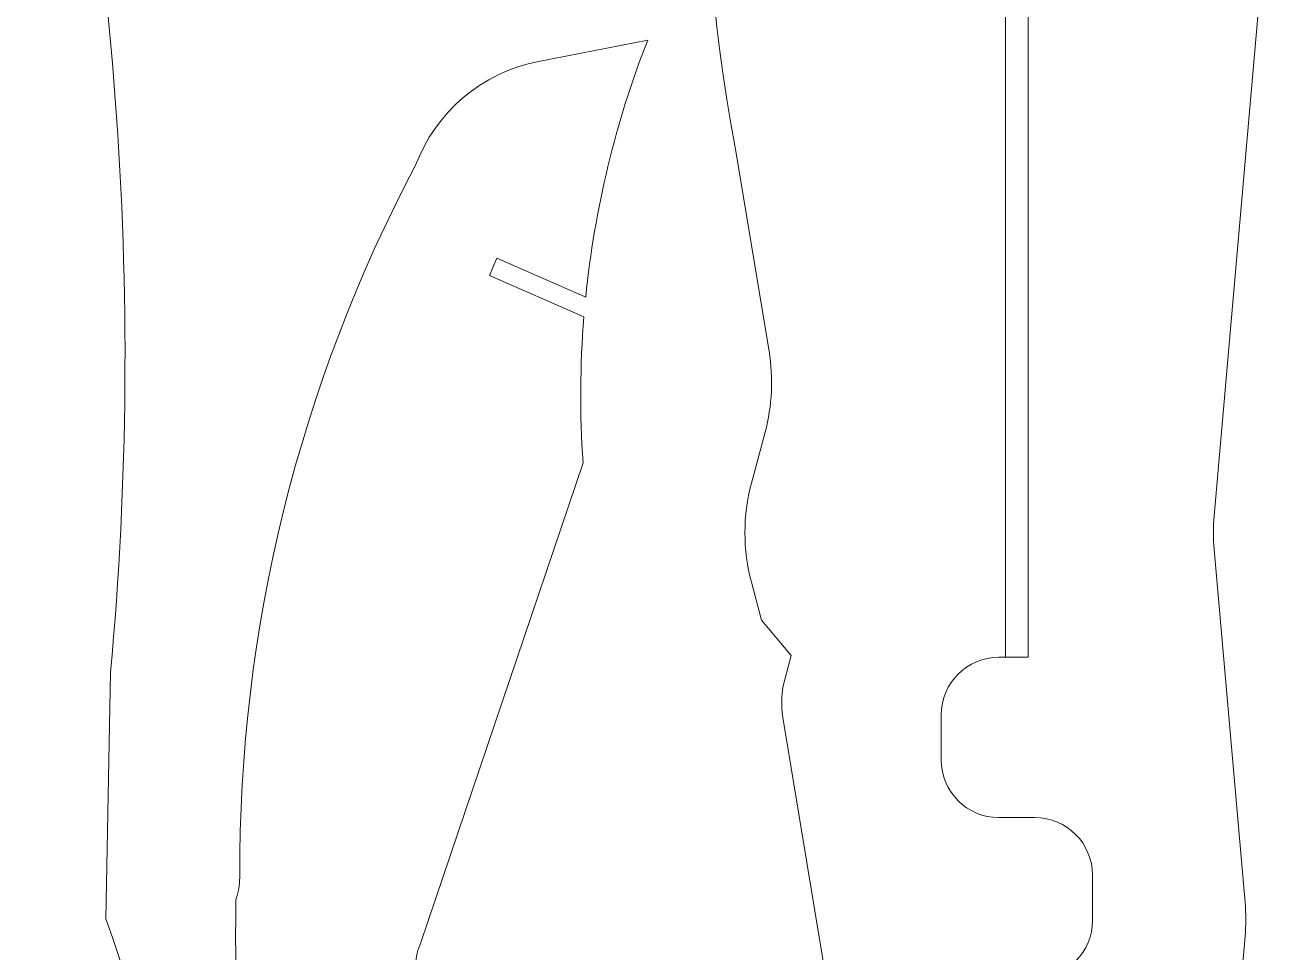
# Model space of a CAD drawing. Header units: millimetres. Extents: x 570 to 650.8, y -8.3 to 42.9.
# Drawn here: x 599.2 to 611.67, y 4.94 to 14.27 of the extents above; entities that cross this region are included whole.
import ezdxf

# ---------------------------------------------------------------- set-up
doc = ezdxf.new("R2010")
doc.units = ezdxf.units.MM
doc.header["$MEASUREMENT"] = 0
doc.layers.add('Layer 1', color=7, linetype='Continuous')

msp = doc.modelspace()

# ---------------------------------------------------------------- linework, layer by layer
at = {"layer": 'Layer 1', "color": 4, "lineweight": 9}
for points in [[(606.64974, 20.78334), (605.96407, 18.25746), (605.85739, 15.60939), (606.33771, 13.03659)], [(600.05884, 7.75259), (600.41179, 11.59692), (600.12039, 15.47323), (599.19673, 19.22163)], [(609.05644, 17.21552), (609.05644, 17.21552), (609.05644, 7.90774), (609.05644, 7.90774)], [(609.05644, 17.21552), (609.05644, 17.21552), (609.05644, 7.90774), (609.05644, 7.90774)], [(609.05644, 17.21552), (609.05644, 17.21552), (609.05644, 7.90774), (609.05644, 7.90774)], [(609.05644, 17.21552), (609.05644, 17.21552), (609.05644, 7.90774), (609.05644, 7.90774)], [(609.05644, 17.21552), (609.05644, 17.21552), (609.05644, 7.90774), (609.05644, 7.90774)], [(609.05644, 17.21552), (609.05644, 17.21552), (609.05644, 7.90774), (609.05644, 7.90774)], [(609.05644, 17.21552), (609.05644, 17.21552), (609.05644, 7.90774), (609.05644, 7.90774)], [(609.05644, 17.21552), (609.05644, 17.21552), (609.05644, 7.90774), (609.05644, 7.90774)], [(609.05644, 17.21552), (609.05644, 17.21552), (609.05644, 7.90774), (609.05644, 7.90774)], [(609.05644, 17.21552), (609.05644, 17.21552), (609.05644, 7.90774), (609.05644, 7.90774)], [(609.05644, 17.21552), (609.05644, 17.21552), (609.05644, 7.90774), (609.05644, 7.90774)], [(609.05644, 17.21552), (609.05644, 17.21552), (609.05644, 7.90774), (609.05644, 7.90774)], [(609.05644, 17.21552), (609.05644, 17.21552), (609.05644, 7.90774), (609.05644, 7.90774)], [(609.05644, 17.21552), (609.05644, 17.21552), (609.05644, 7.90774), (609.05644, 7.90774)], [(609.05644, 17.21552), (609.05644, 17.21552), (609.05644, 7.90774), (609.05644, 7.90774)], [(609.05644, 17.21552), (609.05644, 17.21552), (609.05644, 7.90774), (609.05644, 7.90774)], [(609.05644, 17.21552), (609.05644, 17.21552), (609.05644, 7.90774), (609.05644, 7.90774)], [(609.05644, 17.21552), (609.05644, 17.21552), (609.05644, 7.90774), (609.05644, 7.90774)], [(609.05644, 17.21552), (609.05644, 17.21552), (609.05644, 7.90774), (609.05644, 7.90774)], [(609.05644, 17.21552), (609.05644, 17.21552), (609.05644, 7.90774), (609.05644, 7.90774)], [(609.05644, 17.21552), (609.05644, 17.21552), (609.05644, 7.90774), (609.05644, 7.90774)], [(609.28426, 17.21552), (609.28426, 17.21552), (609.28426, 7.90774), (609.28426, 7.90774)], [(609.28426, 17.21552), (609.28426, 17.21552), (609.28426, 7.90774), (609.28426, 7.90774)], [(609.28426, 17.21552), (609.28426, 17.21552), (609.28426, 7.90774), (609.28426, 7.90774)], [(609.28426, 17.21552), (609.28426, 17.21552), (609.28426, 7.90774), (609.28426, 7.90774)], [(609.28426, 17.21552), (609.28426, 17.21552), (609.28426, 7.90774), (609.28426, 7.90774)], [(609.28426, 17.21552), (609.28426, 17.21552), (609.28426, 7.90774), (609.28426, 7.90774)], [(609.28426, 17.21552), (609.28426, 17.21552), (609.28426, 7.90774), (609.28426, 7.90774)], [(609.28426, 17.21552), (609.28426, 17.21552), (609.28426, 7.90774), (609.28426, 7.90774)], [(609.28426, 17.21552), (609.28426, 17.21552), (609.28426, 7.90774), (609.28426, 7.90774)], [(609.28426, 17.21552), (609.28426, 17.21552), (609.28426, 7.90774), (609.28426, 7.90774)], [(609.28426, 17.21552), (609.28426, 17.21552), (609.28426, 7.90774), (609.28426, 7.90774)], [(609.28426, 17.21552), (609.28426, 17.21552), (609.28426, 7.90774), (609.28426, 7.90774)], [(609.28426, 17.21552), (609.28426, 17.21552), (609.28426, 7.90774), (609.28426, 7.90774)], [(609.28426, 17.21552), (609.28426, 17.21552), (609.28426, 7.90774), (609.28426, 7.90774)], [(609.28426, 17.21552), (609.28426, 17.21552), (609.28426, 7.90774), (609.28426, 7.90774)], [(609.28426, 17.21552), (609.28426, 17.21552), (609.28426, 7.90774), (609.28426, 7.90774)], [(609.28426, 17.21552), (609.28426, 17.21552), (609.28426, 7.90774), (609.28426, 7.90774)], [(609.28426, 17.21552), (609.28426, 17.21552), (609.28426, 7.90774), (609.28426, 7.90774)], [(609.28426, 17.21552), (609.28426, 17.21552), (609.28426, 7.90774), (609.28426, 7.90774)], [(609.28426, 17.21552), (609.28426, 17.21552), (609.28426, 7.90774), (609.28426, 7.90774)], [(609.28426, 17.21552), (609.28426, 17.21552), (609.28426, 7.90774), (609.28426, 7.90774)], [(611.66669, 15.20081), (611.66669, 15.20081), (611.15303, 9.32847), (611.15303, 9.32847)], [(611.66669, 15.20081), (611.66669, 15.20081), (611.15303, 9.32847), (611.15303, 9.32847)], [(611.66669, 15.20081), (611.66669, 15.20081), (611.15303, 9.32847), (611.15303, 9.32847)], [(611.66669, 15.20081), (611.66669, 15.20081), (611.15303, 9.32847), (611.15303, 9.32847)], [(611.66669, 15.20081), (611.66669, 15.20081), (611.15303, 9.32847), (611.15303, 9.32847)], [(611.66669, 15.20081), (611.66669, 15.20081), (611.15303, 9.32847), (611.15303, 9.32847)], [(611.66669, 15.20081), (611.66669, 15.20081), (611.15303, 9.32847), (611.15303, 9.32847)], [(611.66669, 15.20081), (611.66669, 15.20081), (611.15303, 9.32847), (611.15303, 9.32847)], [(611.66669, 15.20081), (611.66669, 15.20081), (611.15303, 9.32847), (611.15303, 9.32847)], [(611.66669, 15.20081), (611.66669, 15.20081), (611.15303, 9.32847), (611.15303, 9.32847)], [(611.66669, 15.20081), (611.66669, 15.20081), (611.15303, 9.32847), (611.15303, 9.32847)], [(611.66669, 15.20081), (611.66669, 15.20081), (611.15303, 9.32847), (611.15303, 9.32847)], [(611.66669, 15.20081), (611.66669, 15.20081), (611.15303, 9.32847), (611.15303, 9.32847)], [(611.66669, 15.20081), (611.66669, 15.20081), (611.15303, 9.32847), (611.15303, 9.32847)], [(611.66669, 15.20081), (611.66669, 15.20081), (611.15303, 9.32847), (611.15303, 9.32847)], [(611.66669, 15.20081), (611.66669, 15.20081), (611.15303, 9.32847), (611.15303, 9.32847)], [(611.66669, 15.20081), (611.66669, 15.20081), (611.15303, 9.32847), (611.15303, 9.32847)], [(611.66669, 15.20081), (611.66669, 15.20081), (611.15303, 9.32847), (611.15303, 9.32847)], [(611.66669, 15.20081), (611.66669, 15.20081), (611.15303, 9.32847), (611.15303, 9.32847)], [(611.66669, 15.20081), (611.66669, 15.20081), (611.15303, 9.32847), (611.15303, 9.32847)], [(611.66669, 15.20081), (611.66669, 15.20081), (611.15303, 9.32847), (611.15303, 9.32847)], [(605.45859, 14.11663), (605.45859, 14.11663), (604.36092, 13.90134), (604.36092, 13.90134)], [(605.45859, 14.11663), (605.45859, 14.11663), (604.36092, 13.90134), (604.36092, 13.90134)], [(605.45859, 14.11663), (605.45859, 14.11663), (604.36092, 13.90134), (604.36092, 13.90134)], [(605.45859, 14.11663), (605.45859, 14.11663), (604.36092, 13.90134), (604.36092, 13.90134)], [(605.45859, 14.11663), (605.45859, 14.11663), (604.36092, 13.90134), (604.36092, 13.90134)], [(605.45859, 14.11663), (605.45859, 14.11663), (604.36092, 13.90134), (604.36092, 13.90134)], [(605.45859, 14.11663), (605.45859, 14.11663), (604.36092, 13.90134), (604.36092, 13.90134)], [(605.45859, 14.11663), (605.45859, 14.11663), (604.36092, 13.90134), (604.36092, 13.90134)], [(605.45859, 14.11663), (605.45859, 14.11663), (604.36092, 13.90134), (604.36092, 13.90134)], [(605.45859, 14.11663), (605.45859, 14.11663), (604.36092, 13.90134), (604.36092, 13.90134)], [(605.45859, 14.11663), (605.45859, 14.11663), (604.36092, 13.90134), (604.36092, 13.90134)], [(605.45859, 14.11663), (605.45859, 14.11663), (604.36092, 13.90134), (604.36092, 13.90134)], [(605.45859, 14.11663), (605.45859, 14.11663), (604.36092, 13.90134), (604.36092, 13.90134)], [(605.45859, 14.11663), (605.45859, 14.11663), (604.36092, 13.90134), (604.36092, 13.90134)], [(605.45859, 14.11663), (605.45859, 14.11663), (604.36092, 13.90134), (604.36092, 13.90134)], [(605.45859, 14.11663), (605.45859, 14.11663), (604.36092, 13.90134), (604.36092, 13.90134)], [(605.45859, 14.11663), (605.45859, 14.11663), (604.36092, 13.90134), (604.36092, 13.90134)], [(605.45859, 14.11663), (605.45859, 14.11663), (604.36092, 13.90134), (604.36092, 13.90134)], [(605.45859, 14.11663), (605.45859, 14.11663), (604.36092, 13.90134), (604.36092, 13.90134)], [(605.45859, 14.11663), (605.45859, 14.11663), (604.36092, 13.90134), (604.36092, 13.90134)], [(605.45859, 14.11663), (605.45859, 14.11663), (604.36092, 13.90134), (604.36092, 13.90134)], [(605.45859, 14.11663), (605.13464, 13.28698), (604.92497, 12.41707), (604.83532, 11.53093)], [(604.36092, 13.90134), (603.79318, 13.79004), (603.32402, 13.39171), (603.12213, 12.84953)], [(606.67859, 10.98678), (606.67859, 10.98678), (606.33773, 13.03659), (606.33773, 13.03659)], [(606.67859, 10.98678), (606.67859, 10.98678), (606.33773, 13.03659), (606.33773, 13.03659)], [(606.67859, 10.98678), (606.67859, 10.98678), (606.33773, 13.03659), (606.33773, 13.03659)], [(606.67859, 10.98678), (606.67859, 10.98678), (606.33773, 13.03659), (606.33773, 13.03659)], [(606.67859, 10.98678), (606.67859, 10.98678), (606.33773, 13.03659), (606.33773, 13.03659)], [(606.67859, 10.98678), (606.67859, 10.98678), (606.33773, 13.03659), (606.33773, 13.03659)], [(606.67859, 10.98678), (606.67859, 10.98678), (606.33773, 13.03659), (606.33773, 13.03659)], [(606.67859, 10.98678), (606.67859, 10.98678), (606.33773, 13.03659), (606.33773, 13.03659)], [(606.67859, 10.98678), (606.67859, 10.98678), (606.33773, 13.03659), (606.33773, 13.03659)], [(606.67859, 10.98678), (606.67859, 10.98678), (606.33773, 13.03659), (606.33773, 13.03659)], [(606.67859, 10.98678), (606.67859, 10.98678), (606.33773, 13.03659), (606.33773, 13.03659)], [(606.67859, 10.98678), (606.67859, 10.98678), (606.33773, 13.03659), (606.33773, 13.03659)], [(606.67859, 10.98678), (606.67859, 10.98678), (606.33773, 13.03659), (606.33773, 13.03659)], [(606.67859, 10.98678), (606.67859, 10.98678), (606.33773, 13.03659), (606.33773, 13.03659)], [(606.67859, 10.98678), (606.67859, 10.98678), (606.33773, 13.03659), (606.33773, 13.03659)], [(606.67859, 10.98678), (606.67859, 10.98678), (606.33773, 13.03659), (606.33773, 13.03659)], [(606.67859, 10.98678), (606.67859, 10.98678), (606.33773, 13.03659), (606.33773, 13.03659)], [(606.67859, 10.98678), (606.67859, 10.98678), (606.33773, 13.03659), (606.33773, 13.03659)], [(606.67859, 10.98678), (606.67859, 10.98678), (606.33773, 13.03659), (606.33773, 13.03659)], [(606.67859, 10.98678), (606.67859, 10.98678), (606.33773, 13.03659), (606.33773, 13.03659)], [(606.67859, 10.98678), (606.67859, 10.98678), (606.33773, 13.03659), (606.33773, 13.03659)], [(603.12214, 12.84954), (601.95404, 10.64486), (601.34779, 8.18617), (601.35697, 5.69123)], [(603.86753, 11.74847), (603.86753, 11.74847), (603.94368, 11.92213), (603.94368, 11.92213)], [(603.86753, 11.74847), (603.86753, 11.74847), (603.94368, 11.92213), (603.94368, 11.92213)], [(603.86753, 11.74847), (603.86753, 11.74847), (603.94368, 11.92213), (603.94368, 11.92213)], [(603.86753, 11.74847), (603.86753, 11.74847), (603.94368, 11.92213), (603.94368, 11.92213)], [(603.86753, 11.74847), (603.86753, 11.74847), (603.94368, 11.92213), (603.94368, 11.92213)], [(603.86753, 11.74847), (603.86753, 11.74847), (603.94368, 11.92213), (603.94368, 11.92213)], [(603.86753, 11.74847), (603.86753, 11.74847), (603.94368, 11.92213), (603.94368, 11.92213)], [(603.86753, 11.74847), (603.86753, 11.74847), (603.94368, 11.92213), (603.94368, 11.92213)], [(603.86753, 11.74847), (603.86753, 11.74847), (603.94368, 11.92213), (603.94368, 11.92213)], [(603.86753, 11.74847), (603.86753, 11.74847), (603.94368, 11.92213), (603.94368, 11.92213)], [(603.86753, 11.74847), (603.86753, 11.74847), (603.94368, 11.92213), (603.94368, 11.92213)], [(603.86753, 11.74847), (603.86753, 11.74847), (603.94368, 11.92213), (603.94368, 11.92213)], [(603.86753, 11.74847), (603.86753, 11.74847), (603.94368, 11.92213), (603.94368, 11.92213)], [(603.86753, 11.74847), (603.86753, 11.74847), (603.94368, 11.92213), (603.94368, 11.92213)], [(603.86753, 11.74847), (603.86753, 11.74847), (603.94368, 11.92213), (603.94368, 11.92213)], [(603.86753, 11.74847), (603.86753, 11.74847), (603.94368, 11.92213), (603.94368, 11.92213)], [(603.86753, 11.74847), (603.86753, 11.74847), (603.94368, 11.92213), (603.94368, 11.92213)], [(603.86753, 11.74847), (603.86753, 11.74847), (603.94368, 11.92213), (603.94368, 11.92213)], [(603.86753, 11.74847), (603.86753, 11.74847), (603.94368, 11.92213), (603.94368, 11.92213)], [(603.86753, 11.74847), (603.86753, 11.74847), (603.94368, 11.92213), (603.94368, 11.92213)], [(603.86753, 11.74847), (603.86753, 11.74847), (603.94368, 11.92213), (603.94368, 11.92213)], [(603.94368, 11.92213), (603.94368, 11.92213), (604.83533, 11.53094), (604.83533, 11.53094)], [(603.94368, 11.92213), (603.94368, 11.92213), (604.83533, 11.53094), (604.83533, 11.53094)], [(603.94368, 11.92213), (603.94368, 11.92213), (604.83533, 11.53094), (604.83533, 11.53094)], [(603.94368, 11.92213), (603.94368, 11.92213), (604.83533, 11.53094), (604.83533, 11.53094)], [(603.94368, 11.92213), (603.94368, 11.92213), (604.83533, 11.53094), (604.83533, 11.53094)], [(603.94368, 11.92213), (603.94368, 11.92213), (604.83533, 11.53094), (604.83533, 11.53094)], [(603.94368, 11.92213), (603.94368, 11.92213), (604.83533, 11.53094), (604.83533, 11.53094)], [(603.94368, 11.92213), (603.94368, 11.92213), (604.83533, 11.53094), (604.83533, 11.53094)], [(603.94368, 11.92213), (603.94368, 11.92213), (604.83533, 11.53094), (604.83533, 11.53094)], [(603.94368, 11.92213), (603.94368, 11.92213), (604.83533, 11.53094), (604.83533, 11.53094)], [(603.94368, 11.92213), (603.94368, 11.92213), (604.83533, 11.53094), (604.83533, 11.53094)], [(603.94368, 11.92213), (603.94368, 11.92213), (604.83533, 11.53094), (604.83533, 11.53094)], [(603.94368, 11.92213), (603.94368, 11.92213), (604.83533, 11.53094), (604.83533, 11.53094)], [(603.94368, 11.92213), (603.94368, 11.92213), (604.83533, 11.53094), (604.83533, 11.53094)], [(603.94368, 11.92213), (603.94368, 11.92213), (604.83533, 11.53094), (604.83533, 11.53094)], [(603.94368, 11.92213), (603.94368, 11.92213), (604.83533, 11.53094), (604.83533, 11.53094)], [(603.94368, 11.92213), (603.94368, 11.92213), (604.83533, 11.53094), (604.83533, 11.53094)], [(603.94368, 11.92213), (603.94368, 11.92213), (604.83533, 11.53094), (604.83533, 11.53094)], [(603.94368, 11.92213), (603.94368, 11.92213), (604.83533, 11.53094), (604.83533, 11.53094)], [(603.94368, 11.92213), (603.94368, 11.92213), (604.83533, 11.53094), (604.83533, 11.53094)], [(603.94368, 11.92213), (603.94368, 11.92213), (604.83533, 11.53094), (604.83533, 11.53094)], [(603.86753, 11.74847), (603.86753, 11.74847), (604.81719, 11.33181), (604.81719, 11.33181)], [(603.86753, 11.74847), (603.86753, 11.74847), (604.81719, 11.33181), (604.81719, 11.33181)], [(603.86753, 11.74847), (603.86753, 11.74847), (604.81719, 11.33181), (604.81719, 11.33181)], [(603.86753, 11.74847), (603.86753, 11.74847), (604.81719, 11.33181), (604.81719, 11.33181)], [(603.86753, 11.74847), (603.86753, 11.74847), (604.81719, 11.33181), (604.81719, 11.33181)], [(603.86753, 11.74847), (603.86753, 11.74847), (604.81719, 11.33181), (604.81719, 11.33181)], [(603.86753, 11.74847), (603.86753, 11.74847), (604.81719, 11.33181), (604.81719, 11.33181)], [(603.86753, 11.74847), (603.86753, 11.74847), (604.81719, 11.33181), (604.81719, 11.33181)], [(603.86753, 11.74847), (603.86753, 11.74847), (604.81719, 11.33181), (604.81719, 11.33181)], [(603.86753, 11.74847), (603.86753, 11.74847), (604.81719, 11.33181), (604.81719, 11.33181)], [(603.86753, 11.74847), (603.86753, 11.74847), (604.81719, 11.33181), (604.81719, 11.33181)], [(603.86753, 11.74847), (603.86753, 11.74847), (604.81719, 11.33181), (604.81719, 11.33181)], [(603.86753, 11.74847), (603.86753, 11.74847), (604.81719, 11.33181), (604.81719, 11.33181)], [(603.86753, 11.74847), (603.86753, 11.74847), (604.81719, 11.33181), (604.81719, 11.33181)], [(603.86753, 11.74847), (603.86753, 11.74847), (604.81719, 11.33181), (604.81719, 11.33181)], [(603.86753, 11.74847), (603.86753, 11.74847), (604.81719, 11.33181), (604.81719, 11.33181)], [(603.86753, 11.74847), (603.86753, 11.74847), (604.81719, 11.33181), (604.81719, 11.33181)], [(603.86753, 11.74847), (603.86753, 11.74847), (604.81719, 11.33181), (604.81719, 11.33181)], [(603.86753, 11.74847), (603.86753, 11.74847), (604.81719, 11.33181), (604.81719, 11.33181)], [(603.86753, 11.74847), (603.86753, 11.74847), (604.81719, 11.33181), (604.81719, 11.33181)], [(603.86753, 11.74847), (603.86753, 11.74847), (604.81719, 11.33181), (604.81719, 11.33181)], [(604.81719, 11.33181), (604.77781, 10.84337), (604.77499, 10.35271), (604.80877, 9.86384)], [(606.63903, 10.17116), (606.71029, 10.43711), (606.72377, 10.71523), (606.67858, 10.98678)], [(606.50188, 9.65963), (606.50188, 9.65963), (606.63903, 10.17116), (606.63903, 10.17116)], [(606.50188, 9.65963), (606.50188, 9.65963), (606.63903, 10.17116), (606.63903, 10.17116)], [(606.50188, 9.65963), (606.50188, 9.65963), (606.63903, 10.17116), (606.63903, 10.17116)], [(606.50188, 9.65963), (606.50188, 9.65963), (606.63903, 10.17116), (606.63903, 10.17116)], [(606.50188, 9.65963), (606.50188, 9.65963), (606.63903, 10.17116), (606.63903, 10.17116)], [(606.50188, 9.65963), (606.50188, 9.65963), (606.63903, 10.17116), (606.63903, 10.17116)], [(606.50188, 9.65963), (606.50188, 9.65963), (606.63903, 10.17116), (606.63903, 10.17116)], [(606.50188, 9.65963), (606.50188, 9.65963), (606.63903, 10.17116), (606.63903, 10.17116)], [(606.50188, 9.65963), (606.50188, 9.65963), (606.63903, 10.17116), (606.63903, 10.17116)], [(606.50188, 9.65963), (606.50188, 9.65963), (606.63903, 10.17116), (606.63903, 10.17116)], [(606.50188, 9.65963), (606.50188, 9.65963), (606.63903, 10.17116), (606.63903, 10.17116)], [(606.50188, 9.65963), (606.50188, 9.65963), (606.63903, 10.17116), (606.63903, 10.17116)], [(606.50188, 9.65963), (606.50188, 9.65963), (606.63903, 10.17116), (606.63903, 10.17116)], [(606.50188, 9.65963), (606.50188, 9.65963), (606.63903, 10.17116), (606.63903, 10.17116)], [(606.50188, 9.65963), (606.50188, 9.65963), (606.63903, 10.17116), (606.63903, 10.17116)], [(606.50188, 9.65963), (606.50188, 9.65963), (606.63903, 10.17116), (606.63903, 10.17116)], [(606.50188, 9.65963), (606.50188, 9.65963), (606.63903, 10.17116), (606.63903, 10.17116)], [(606.50188, 9.65963), (606.50188, 9.65963), (606.63903, 10.17116), (606.63903, 10.17116)], [(606.50188, 9.65963), (606.50188, 9.65963), (606.63903, 10.17116), (606.63903, 10.17116)], [(606.50188, 9.65963), (606.50188, 9.65963), (606.63903, 10.17116), (606.63903, 10.17116)], [(606.50188, 9.65963), (606.50188, 9.65963), (606.63903, 10.17116), (606.63903, 10.17116)], [(604.80879, 9.86384), (604.80879, 9.86384), (603.17719, 5.03846), (603.17719, 5.03846)], [(604.80879, 9.86384), (604.80879, 9.86384), (603.17719, 5.03846), (603.17719, 5.03846)], [(604.80879, 9.86384), (604.80879, 9.86384), (603.17719, 5.03846), (603.17719, 5.03846)], [(604.80879, 9.86384), (604.80879, 9.86384), (603.17719, 5.03846), (603.17719, 5.03846)], [(604.80879, 9.86384), (604.80879, 9.86384), (603.17719, 5.03846), (603.17719, 5.03846)], [(604.80879, 9.86384), (604.80879, 9.86384), (603.17719, 5.03846), (603.17719, 5.03846)], [(604.80879, 9.86384), (604.80879, 9.86384), (603.17719, 5.03846), (603.17719, 5.03846)], [(604.80879, 9.86384), (604.80879, 9.86384), (603.17719, 5.03846), (603.17719, 5.03846)], [(604.80879, 9.86384), (604.80879, 9.86384), (603.17719, 5.03846), (603.17719, 5.03846)], [(604.80879, 9.86384), (604.80879, 9.86384), (603.17719, 5.03846), (603.17719, 5.03846)], [(604.80879, 9.86384), (604.80879, 9.86384), (603.17719, 5.03846), (603.17719, 5.03846)], [(604.80879, 9.86384), (604.80879, 9.86384), (603.17719, 5.03846), (603.17719, 5.03846)], [(604.80879, 9.86384), (604.80879, 9.86384), (603.17719, 5.03846), (603.17719, 5.03846)], [(604.80879, 9.86384), (604.80879, 9.86384), (603.17719, 5.03846), (603.17719, 5.03846)], [(604.80879, 9.86384), (604.80879, 9.86384), (603.17719, 5.03846), (603.17719, 5.03846)], [(604.80879, 9.86384), (604.80879, 9.86384), (603.17719, 5.03846), (603.17719, 5.03846)], [(604.80879, 9.86384), (604.80879, 9.86384), (603.17719, 5.03846), (603.17719, 5.03846)], [(604.80879, 9.86384), (604.80879, 9.86384), (603.17719, 5.03846), (603.17719, 5.03846)], [(604.80879, 9.86384), (604.80879, 9.86384), (603.17719, 5.03846), (603.17719, 5.03846)], [(604.80879, 9.86384), (604.80879, 9.86384), (603.17719, 5.03846), (603.17719, 5.03846)], [(604.80879, 9.86384), (604.80879, 9.86384), (603.17719, 5.03846), (603.17719, 5.03846)], [(606.50188, 9.65963), (606.41422, 9.33261), (606.41422, 8.98829), (606.50188, 8.66118)], [(611.15303, 9.32847), (611.14331, 9.21658), (611.14329, 9.10418), (611.15303, 8.99231)], [(611.15303, 8.99231), (611.15303, 8.99231), (611.46397, 5.43896), (611.46397, 5.43896)], [(611.15303, 8.99231), (611.15303, 8.99231), (611.46397, 5.43896), (611.46397, 5.43896)], [(611.15303, 8.99231), (611.15303, 8.99231), (611.46397, 5.43896), (611.46397, 5.43896)], [(611.15303, 8.99231), (611.15303, 8.99231), (611.46397, 5.43896), (611.46397, 5.43896)], [(611.15303, 8.99231), (611.15303, 8.99231), (611.46397, 5.43896), (611.46397, 5.43896)], [(611.15303, 8.99231), (611.15303, 8.99231), (611.46397, 5.43896), (611.46397, 5.43896)], [(611.15303, 8.99231), (611.15303, 8.99231), (611.46397, 5.43896), (611.46397, 5.43896)], [(611.15303, 8.99231), (611.15303, 8.99231), (611.46397, 5.43896), (611.46397, 5.43896)], [(611.15303, 8.99231), (611.15303, 8.99231), (611.46397, 5.43896), (611.46397, 5.43896)], [(611.15303, 8.99231), (611.15303, 8.99231), (611.46397, 5.43896), (611.46397, 5.43896)], [(611.15303, 8.99231), (611.15303, 8.99231), (611.46397, 5.43896), (611.46397, 5.43896)], [(611.15303, 8.99231), (611.15303, 8.99231), (611.46397, 5.43896), (611.46397, 5.43896)], [(611.15303, 8.99231), (611.15303, 8.99231), (611.46397, 5.43896), (611.46397, 5.43896)], [(611.15303, 8.99231), (611.15303, 8.99231), (611.46397, 5.43896), (611.46397, 5.43896)], [(611.15303, 8.99231), (611.15303, 8.99231), (611.46397, 5.43896), (611.46397, 5.43896)], [(611.15303, 8.99231), (611.15303, 8.99231), (611.46397, 5.43896), (611.46397, 5.43896)], [(611.15303, 8.99231), (611.15303, 8.99231), (611.46397, 5.43896), (611.46397, 5.43896)], [(611.15303, 8.99231), (611.15303, 8.99231), (611.46397, 5.43896), (611.46397, 5.43896)], [(611.15303, 8.99231), (611.15303, 8.99231), (611.46397, 5.43896), (611.46397, 5.43896)], [(611.15303, 8.99231), (611.15303, 8.99231), (611.46397, 5.43896), (611.46397, 5.43896)], [(611.15303, 8.99231), (611.15303, 8.99231), (611.46397, 5.43896), (611.46397, 5.43896)], [(606.60423, 8.27944), (606.60423, 8.27944), (606.50188, 8.66118), (606.50188, 8.66118)], [(606.60423, 8.27944), (606.60423, 8.27944), (606.50188, 8.66118), (606.50188, 8.66118)], [(606.60423, 8.27944), (606.60423, 8.27944), (606.50188, 8.66118), (606.50188, 8.66118)], [(606.60423, 8.27944), (606.60423, 8.27944), (606.50188, 8.66118), (606.50188, 8.66118)], [(606.60423, 8.27944), (606.60423, 8.27944), (606.50188, 8.66118), (606.50188, 8.66118)], [(606.60423, 8.27944), (606.60423, 8.27944), (606.50188, 8.66118), (606.50188, 8.66118)], [(606.60423, 8.27944), (606.60423, 8.27944), (606.50188, 8.66118), (606.50188, 8.66118)], [(606.60423, 8.27944), (606.60423, 8.27944), (606.50188, 8.66118), (606.50188, 8.66118)], [(606.60423, 8.27944), (606.60423, 8.27944), (606.50188, 8.66118), (606.50188, 8.66118)], [(606.60423, 8.27944), (606.60423, 8.27944), (606.50188, 8.66118), (606.50188, 8.66118)], [(606.60423, 8.27944), (606.60423, 8.27944), (606.50188, 8.66118), (606.50188, 8.66118)], [(606.60423, 8.27944), (606.60423, 8.27944), (606.50188, 8.66118), (606.50188, 8.66118)], [(606.60423, 8.27944), (606.60423, 8.27944), (606.50188, 8.66118), (606.50188, 8.66118)], [(606.60423, 8.27944), (606.60423, 8.27944), (606.50188, 8.66118), (606.50188, 8.66118)], [(606.60423, 8.27944), (606.60423, 8.27944), (606.50188, 8.66118), (606.50188, 8.66118)], [(606.60423, 8.27944), (606.60423, 8.27944), (606.50188, 8.66118), (606.50188, 8.66118)], [(606.60423, 8.27944), (606.60423, 8.27944), (606.50188, 8.66118), (606.50188, 8.66118)], [(606.60423, 8.27944), (606.60423, 8.27944), (606.50188, 8.66118), (606.50188, 8.66118)], [(606.60423, 8.27944), (606.60423, 8.27944), (606.50188, 8.66118), (606.50188, 8.66118)], [(606.60423, 8.27944), (606.60423, 8.27944), (606.50188, 8.66118), (606.50188, 8.66118)], [(606.60423, 8.27944), (606.60423, 8.27944), (606.50188, 8.66118), (606.50188, 8.66118)], [(606.90097, 7.92582), (606.90097, 7.92582), (606.60423, 8.27944), (606.60423, 8.27944)], [(606.90097, 7.92582), (606.90097, 7.92582), (606.60423, 8.27944), (606.60423, 8.27944)], [(606.90097, 7.92582), (606.90097, 7.92582), (606.60423, 8.27944), (606.60423, 8.27944)], [(606.90097, 7.92582), (606.90097, 7.92582), (606.60423, 8.27944), (606.60423, 8.27944)], [(606.90097, 7.92582), (606.90097, 7.92582), (606.60423, 8.27944), (606.60423, 8.27944)], [(606.90097, 7.92582), (606.90097, 7.92582), (606.60423, 8.27944), (606.60423, 8.27944)], [(606.90097, 7.92582), (606.90097, 7.92582), (606.60423, 8.27944), (606.60423, 8.27944)], [(606.90097, 7.92582), (606.90097, 7.92582), (606.60423, 8.27944), (606.60423, 8.27944)], [(606.90097, 7.92582), (606.90097, 7.92582), (606.60423, 8.27944), (606.60423, 8.27944)], [(606.90097, 7.92582), (606.90097, 7.92582), (606.60423, 8.27944), (606.60423, 8.27944)], [(606.90097, 7.92582), (606.90097, 7.92582), (606.60423, 8.27944), (606.60423, 8.27944)], [(606.90097, 7.92582), (606.90097, 7.92582), (606.60423, 8.27944), (606.60423, 8.27944)], [(606.90097, 7.92582), (606.90097, 7.92582), (606.60423, 8.27944), (606.60423, 8.27944)], [(606.90097, 7.92582), (606.90097, 7.92582), (606.60423, 8.27944), (606.60423, 8.27944)], [(606.90097, 7.92582), (606.90097, 7.92582), (606.60423, 8.27944), (606.60423, 8.27944)], [(606.90097, 7.92582), (606.90097, 7.92582), (606.60423, 8.27944), (606.60423, 8.27944)], [(606.90097, 7.92582), (606.90097, 7.92582), (606.60423, 8.27944), (606.60423, 8.27944)], [(606.90097, 7.92582), (606.90097, 7.92582), (606.60423, 8.27944), (606.60423, 8.27944)], [(606.90097, 7.92582), (606.90097, 7.92582), (606.60423, 8.27944), (606.60423, 8.27944)], [(606.90097, 7.92582), (606.90097, 7.92582), (606.60423, 8.27944), (606.60423, 8.27944)], [(606.90097, 7.92582), (606.90097, 7.92582), (606.60423, 8.27944), (606.60423, 8.27944)], [(606.83933, 7.69567), (606.83933, 7.69567), (606.90097, 7.92582), (606.90097, 7.92582)], [(606.83933, 7.69567), (606.83933, 7.69567), (606.90097, 7.92582), (606.90097, 7.92582)], [(606.83933, 7.69567), (606.83933, 7.69567), (606.90097, 7.92582), (606.90097, 7.92582)], [(606.83933, 7.69567), (606.83933, 7.69567), (606.90097, 7.92582), (606.90097, 7.92582)], [(606.83933, 7.69567), (606.83933, 7.69567), (606.90097, 7.92582), (606.90097, 7.92582)], [(606.83933, 7.69567), (606.83933, 7.69567), (606.90097, 7.92582), (606.90097, 7.92582)], [(606.83933, 7.69567), (606.83933, 7.69567), (606.90097, 7.92582), (606.90097, 7.92582)], [(606.83933, 7.69567), (606.83933, 7.69567), (606.90097, 7.92582), (606.90097, 7.92582)], [(606.83933, 7.69567), (606.83933, 7.69567), (606.90097, 7.92582), (606.90097, 7.92582)], [(606.83933, 7.69567), (606.83933, 7.69567), (606.90097, 7.92582), (606.90097, 7.92582)], [(606.83933, 7.69567), (606.83933, 7.69567), (606.90097, 7.92582), (606.90097, 7.92582)], [(606.83933, 7.69567), (606.83933, 7.69567), (606.90097, 7.92582), (606.90097, 7.92582)], [(606.83933, 7.69567), (606.83933, 7.69567), (606.90097, 7.92582), (606.90097, 7.92582)], [(606.83933, 7.69567), (606.83933, 7.69567), (606.90097, 7.92582), (606.90097, 7.92582)], [(606.83933, 7.69567), (606.83933, 7.69567), (606.90097, 7.92582), (606.90097, 7.92582)], [(606.83933, 7.69567), (606.83933, 7.69567), (606.90097, 7.92582), (606.90097, 7.92582)], [(606.83933, 7.69567), (606.83933, 7.69567), (606.90097, 7.92582), (606.90097, 7.92582)], [(606.83933, 7.69567), (606.83933, 7.69567), (606.90097, 7.92582), (606.90097, 7.92582)], [(606.83933, 7.69567), (606.83933, 7.69567), (606.90097, 7.92582), (606.90097, 7.92582)], [(606.83933, 7.69567), (606.83933, 7.69567), (606.90097, 7.92582), (606.90097, 7.92582)], [(606.83933, 7.69567), (606.83933, 7.69567), (606.90097, 7.92582), (606.90097, 7.92582)], [(608.98853, 7.90774), (608.66899, 7.90766), (608.40992, 7.64866), (608.40992, 7.32913)], [(609.28426, 7.90774), (609.28426, 7.90774), (608.98853, 7.90774), (608.98853, 7.90774)], [(609.28426, 7.90774), (609.28426, 7.90774), (608.98853, 7.90774), (608.98853, 7.90774)], [(609.28426, 7.90774), (609.28426, 7.90774), (608.98853, 7.90774), (608.98853, 7.90774)], [(609.28426, 7.90774), (609.28426, 7.90774), (608.98853, 7.90774), (608.98853, 7.90774)], [(609.28426, 7.90774), (609.28426, 7.90774), (608.98853, 7.90774), (608.98853, 7.90774)], [(609.28426, 7.90774), (609.28426, 7.90774), (608.98853, 7.90774), (608.98853, 7.90774)], [(609.28426, 7.90774), (609.28426, 7.90774), (608.98853, 7.90774), (608.98853, 7.90774)], [(609.28426, 7.90774), (609.28426, 7.90774), (608.98853, 7.90774), (608.98853, 7.90774)], [(609.28426, 7.90774), (609.28426, 7.90774), (608.98853, 7.90774), (608.98853, 7.90774)], [(609.28426, 7.90774), (609.28426, 7.90774), (608.98853, 7.90774), (608.98853, 7.90774)], [(609.28426, 7.90774), (609.28426, 7.90774), (608.98853, 7.90774), (608.98853, 7.90774)], [(609.28426, 7.90774), (609.28426, 7.90774), (608.98853, 7.90774), (608.98853, 7.90774)], [(609.28426, 7.90774), (609.28426, 7.90774), (608.98853, 7.90774), (608.98853, 7.90774)], [(609.28426, 7.90774), (609.28426, 7.90774), (608.98853, 7.90774), (608.98853, 7.90774)], [(609.28426, 7.90774), (609.28426, 7.90774), (608.98853, 7.90774), (608.98853, 7.90774)], [(609.28426, 7.90774), (609.28426, 7.90774), (608.98853, 7.90774), (608.98853, 7.90774)], [(609.28426, 7.90774), (609.28426, 7.90774), (608.98853, 7.90774), (608.98853, 7.90774)], [(609.28426, 7.90774), (609.28426, 7.90774), (608.98853, 7.90774), (608.98853, 7.90774)], [(609.28426, 7.90774), (609.28426, 7.90774), (608.98853, 7.90774), (608.98853, 7.90774)], [(609.28426, 7.90774), (609.28426, 7.90774), (608.98853, 7.90774), (608.98853, 7.90774)], [(609.28426, 7.90774), (609.28426, 7.90774), (608.98853, 7.90774), (608.98853, 7.90774)], [(600.01024, 5.27748), (600.01024, 5.27748), (600.05884, 7.75259), (600.05884, 7.75259)], [(600.01024, 5.27748), (600.01024, 5.27748), (600.05884, 7.75259), (600.05884, 7.75259)], [(600.01024, 5.27748), (600.01024, 5.27748), (600.05884, 7.75259), (600.05884, 7.75259)], [(600.01024, 5.27748), (600.01024, 5.27748), (600.05884, 7.75259), (600.05884, 7.75259)], [(600.01024, 5.27748), (600.01024, 5.27748), (600.05884, 7.75259), (600.05884, 7.75259)], [(600.01024, 5.27748), (600.01024, 5.27748), (600.05884, 7.75259), (600.05884, 7.75259)], [(600.01024, 5.27748), (600.01024, 5.27748), (600.05884, 7.75259), (600.05884, 7.75259)], [(600.01024, 5.27748), (600.01024, 5.27748), (600.05884, 7.75259), (600.05884, 7.75259)], [(600.01024, 5.27748), (600.01024, 5.27748), (600.05884, 7.75259), (600.05884, 7.75259)], [(600.01024, 5.27748), (600.01024, 5.27748), (600.05884, 7.75259), (600.05884, 7.75259)], [(600.01024, 5.27748), (600.01024, 5.27748), (600.05884, 7.75259), (600.05884, 7.75259)], [(600.01024, 5.27748), (600.01024, 5.27748), (600.05884, 7.75259), (600.05884, 7.75259)], [(600.01024, 5.27748), (600.01024, 5.27748), (600.05884, 7.75259), (600.05884, 7.75259)], [(600.01024, 5.27748), (600.01024, 5.27748), (600.05884, 7.75259), (600.05884, 7.75259)], [(600.01024, 5.27748), (600.01024, 5.27748), (600.05884, 7.75259), (600.05884, 7.75259)], [(600.01024, 5.27748), (600.01024, 5.27748), (600.05884, 7.75259), (600.05884, 7.75259)], [(600.01024, 5.27748), (600.01024, 5.27748), (600.05884, 7.75259), (600.05884, 7.75259)], [(600.01024, 5.27748), (600.01024, 5.27748), (600.05884, 7.75259), (600.05884, 7.75259)], [(600.01024, 5.27748), (600.01024, 5.27748), (600.05884, 7.75259), (600.05884, 7.75259)], [(600.01024, 5.27748), (600.01024, 5.27748), (600.05884, 7.75259), (600.05884, 7.75259)], [(600.01024, 5.27748), (600.01024, 5.27748), (600.05884, 7.75259), (600.05884, 7.75259)], [(606.83933, 7.69567), (606.80502, 7.56779), (606.79742, 7.43408), (606.81704, 7.30303)], [(608.01923, 0.02991), (608.01923, 0.02991), (606.81706, 7.30303), (606.81706, 7.30303)], [(608.01923, 0.02991), (608.01923, 0.02991), (606.81706, 7.30303), (606.81706, 7.30303)], [(608.01923, 0.02991), (608.01923, 0.02991), (606.81706, 7.30303), (606.81706, 7.30303)], [(608.01923, 0.02991), (608.01923, 0.02991), (606.81706, 7.30303), (606.81706, 7.30303)], [(608.01923, 0.02991), (608.01923, 0.02991), (606.81706, 7.30303), (606.81706, 7.30303)], [(608.01923, 0.02991), (608.01923, 0.02991), (606.81706, 7.30303), (606.81706, 7.30303)], [(608.01923, 0.02991), (608.01923, 0.02991), (606.81706, 7.30303), (606.81706, 7.30303)], [(608.01923, 0.02991), (608.01923, 0.02991), (606.81706, 7.30303), (606.81706, 7.30303)], [(608.01923, 0.02991), (608.01923, 0.02991), (606.81706, 7.30303), (606.81706, 7.30303)], [(608.01923, 0.02991), (608.01923, 0.02991), (606.81706, 7.30303), (606.81706, 7.30303)], [(608.01923, 0.02991), (608.01923, 0.02991), (606.81706, 7.30303), (606.81706, 7.30303)], [(608.01923, 0.02991), (608.01923, 0.02991), (606.81706, 7.30303), (606.81706, 7.30303)], [(608.01923, 0.02991), (608.01923, 0.02991), (606.81706, 7.30303), (606.81706, 7.30303)], [(608.01923, 0.02991), (608.01923, 0.02991), (606.81706, 7.30303), (606.81706, 7.30303)], [(608.01923, 0.02991), (608.01923, 0.02991), (606.81706, 7.30303), (606.81706, 7.30303)], [(608.01923, 0.02991), (608.01923, 0.02991), (606.81706, 7.30303), (606.81706, 7.30303)], [(608.01923, 0.02991), (608.01923, 0.02991), (606.81706, 7.30303), (606.81706, 7.30303)], [(608.01923, 0.02991), (608.01923, 0.02991), (606.81706, 7.30303), (606.81706, 7.30303)], [(608.01923, 0.02991), (608.01923, 0.02991), (606.81706, 7.30303), (606.81706, 7.30303)], [(608.01923, 0.02991), (608.01923, 0.02991), (606.81706, 7.30303), (606.81706, 7.30303)], [(608.01923, 0.02991), (608.01923, 0.02991), (606.81706, 7.30303), (606.81706, 7.30303)], [(608.40993, 7.32914), (608.40993, 7.32914), (608.40993, 6.87317), (608.40993, 6.87317)], [(608.40993, 7.32914), (608.40993, 7.32914), (608.40993, 6.87317), (608.40993, 6.87317)], [(608.40993, 7.32914), (608.40993, 7.32914), (608.40993, 6.87317), (608.40993, 6.87317)], [(608.40993, 7.32914), (608.40993, 7.32914), (608.40993, 6.87317), (608.40993, 6.87317)], [(608.40993, 7.32914), (608.40993, 7.32914), (608.40993, 6.87317), (608.40993, 6.87317)], [(608.40993, 7.32914), (608.40993, 7.32914), (608.40993, 6.87317), (608.40993, 6.87317)], [(608.40993, 7.32914), (608.40993, 7.32914), (608.40993, 6.87317), (608.40993, 6.87317)], [(608.40993, 7.32914), (608.40993, 7.32914), (608.40993, 6.87317), (608.40993, 6.87317)], [(608.40993, 7.32914), (608.40993, 7.32914), (608.40993, 6.87317), (608.40993, 6.87317)], [(608.40993, 7.32914), (608.40993, 7.32914), (608.40993, 6.87317), (608.40993, 6.87317)], [(608.40993, 7.32914), (608.40993, 7.32914), (608.40993, 6.87317), (608.40993, 6.87317)], [(608.40993, 7.32914), (608.40993, 7.32914), (608.40993, 6.87317), (608.40993, 6.87317)], [(608.40993, 7.32914), (608.40993, 7.32914), (608.40993, 6.87317), (608.40993, 6.87317)], [(608.40993, 7.32914), (608.40993, 7.32914), (608.40993, 6.87317), (608.40993, 6.87317)], [(608.40993, 7.32914), (608.40993, 7.32914), (608.40993, 6.87317), (608.40993, 6.87317)], [(608.40993, 7.32914), (608.40993, 7.32914), (608.40993, 6.87317), (608.40993, 6.87317)], [(608.40993, 7.32914), (608.40993, 7.32914), (608.40993, 6.87317), (608.40993, 6.87317)], [(608.40993, 7.32914), (608.40993, 7.32914), (608.40993, 6.87317), (608.40993, 6.87317)], [(608.40993, 7.32914), (608.40993, 7.32914), (608.40993, 6.87317), (608.40993, 6.87317)], [(608.40993, 7.32914), (608.40993, 7.32914), (608.40993, 6.87317), (608.40993, 6.87317)], [(608.40993, 7.32914), (608.40993, 7.32914), (608.40993, 6.87317), (608.40993, 6.87317)], [(608.40993, 6.87317), (608.40993, 6.55366), (608.66894, 6.29457), (608.98852, 6.29457)], [(608.98853, 6.29458), (608.98853, 6.29458), (609.05644, 6.29458), (609.05644, 6.29458)], [(608.98853, 6.29458), (608.98853, 6.29458), (609.05644, 6.29458), (609.05644, 6.29458)], [(608.98853, 6.29458), (608.98853, 6.29458), (609.05644, 6.29458), (609.05644, 6.29458)], [(608.98853, 6.29458), (608.98853, 6.29458), (609.05644, 6.29458), (609.05644, 6.29458)], [(608.98853, 6.29458), (608.98853, 6.29458), (609.05644, 6.29458), (609.05644, 6.29458)], [(608.98853, 6.29458), (608.98853, 6.29458), (609.05644, 6.29458), (609.05644, 6.29458)], [(608.98853, 6.29458), (608.98853, 6.29458), (609.05644, 6.29458), (609.05644, 6.29458)], [(608.98853, 6.29458), (608.98853, 6.29458), (609.05644, 6.29458), (609.05644, 6.29458)], [(608.98853, 6.29458), (608.98853, 6.29458), (609.05644, 6.29458), (609.05644, 6.29458)], [(608.98853, 6.29458), (608.98853, 6.29458), (609.05644, 6.29458), (609.05644, 6.29458)], [(608.98853, 6.29458), (608.98853, 6.29458), (609.05644, 6.29458), (609.05644, 6.29458)], [(608.98853, 6.29458), (608.98853, 6.29458), (609.05644, 6.29458), (609.05644, 6.29458)], [(608.98853, 6.29458), (608.98853, 6.29458), (609.05644, 6.29458), (609.05644, 6.29458)], [(608.98853, 6.29458), (608.98853, 6.29458), (609.05644, 6.29458), (609.05644, 6.29458)], [(608.98853, 6.29458), (608.98853, 6.29458), (609.05644, 6.29458), (609.05644, 6.29458)], [(608.98853, 6.29458), (608.98853, 6.29458), (609.05644, 6.29458), (609.05644, 6.29458)], [(608.98853, 6.29458), (608.98853, 6.29458), (609.05644, 6.29458), (609.05644, 6.29458)], [(608.98853, 6.29458), (608.98853, 6.29458), (609.05644, 6.29458), (609.05644, 6.29458)], [(608.98853, 6.29458), (608.98853, 6.29458), (609.05644, 6.29458), (609.05644, 6.29458)], [(608.98853, 6.29458), (608.98853, 6.29458), (609.05644, 6.29458), (609.05644, 6.29458)], [(608.98853, 6.29458), (608.98853, 6.29458), (609.05644, 6.29458), (609.05644, 6.29458)], [(609.05644, 6.29458), (609.05644, 6.29458), (609.28426, 6.29458), (609.28426, 6.29458)], [(609.05644, 6.29458), (609.05644, 6.29458), (609.28426, 6.29458), (609.28426, 6.29458)], [(609.05644, 6.29458), (609.05644, 6.29458), (609.28426, 6.29458), (609.28426, 6.29458)], [(609.05644, 6.29458), (609.05644, 6.29458), (609.28426, 6.29458), (609.28426, 6.29458)], [(609.05644, 6.29458), (609.05644, 6.29458), (609.28426, 6.29458), (609.28426, 6.29458)], [(609.05644, 6.29458), (609.05644, 6.29458), (609.28426, 6.29458), (609.28426, 6.29458)], [(609.05644, 6.29458), (609.05644, 6.29458), (609.28426, 6.29458), (609.28426, 6.29458)], [(609.05644, 6.29458), (609.05644, 6.29458), (609.28426, 6.29458), (609.28426, 6.29458)], [(609.05644, 6.29458), (609.05644, 6.29458), (609.28426, 6.29458), (609.28426, 6.29458)], [(609.05644, 6.29458), (609.05644, 6.29458), (609.28426, 6.29458), (609.28426, 6.29458)], [(609.05644, 6.29458), (609.05644, 6.29458), (609.28426, 6.29458), (609.28426, 6.29458)], [(609.05644, 6.29458), (609.05644, 6.29458), (609.28426, 6.29458), (609.28426, 6.29458)], [(609.05644, 6.29458), (609.05644, 6.29458), (609.28426, 6.29458), (609.28426, 6.29458)], [(609.05644, 6.29458), (609.05644, 6.29458), (609.28426, 6.29458), (609.28426, 6.29458)], [(609.05644, 6.29458), (609.05644, 6.29458), (609.28426, 6.29458), (609.28426, 6.29458)], [(609.05644, 6.29458), (609.05644, 6.29458), (609.28426, 6.29458), (609.28426, 6.29458)], [(609.05644, 6.29458), (609.05644, 6.29458), (609.28426, 6.29458), (609.28426, 6.29458)], [(609.05644, 6.29458), (609.05644, 6.29458), (609.28426, 6.29458), (609.28426, 6.29458)], [(609.05644, 6.29458), (609.05644, 6.29458), (609.28426, 6.29458), (609.28426, 6.29458)], [(609.05644, 6.29458), (609.05644, 6.29458), (609.28426, 6.29458), (609.28426, 6.29458)], [(609.05644, 6.29458), (609.05644, 6.29458), (609.28426, 6.29458), (609.28426, 6.29458)], [(609.28426, 6.29458), (609.28426, 6.29458), (609.35217, 6.29458), (609.35217, 6.29458)], [(609.28426, 6.29458), (609.28426, 6.29458), (609.35217, 6.29458), (609.35217, 6.29458)], [(609.28426, 6.29458), (609.28426, 6.29458), (609.35217, 6.29458), (609.35217, 6.29458)], [(609.28426, 6.29458), (609.28426, 6.29458), (609.35217, 6.29458), (609.35217, 6.29458)], [(609.28426, 6.29458), (609.28426, 6.29458), (609.35217, 6.29458), (609.35217, 6.29458)], [(609.28426, 6.29458), (609.28426, 6.29458), (609.35217, 6.29458), (609.35217, 6.29458)], [(609.28426, 6.29458), (609.28426, 6.29458), (609.35217, 6.29458), (609.35217, 6.29458)], [(609.28426, 6.29458), (609.28426, 6.29458), (609.35217, 6.29458), (609.35217, 6.29458)], [(609.28426, 6.29458), (609.28426, 6.29458), (609.35217, 6.29458), (609.35217, 6.29458)], [(609.28426, 6.29458), (609.28426, 6.29458), (609.35217, 6.29458), (609.35217, 6.29458)], [(609.28426, 6.29458), (609.28426, 6.29458), (609.35217, 6.29458), (609.35217, 6.29458)], [(609.28426, 6.29458), (609.28426, 6.29458), (609.35217, 6.29458), (609.35217, 6.29458)], [(609.28426, 6.29458), (609.28426, 6.29458), (609.35217, 6.29458), (609.35217, 6.29458)], [(609.28426, 6.29458), (609.28426, 6.29458), (609.35217, 6.29458), (609.35217, 6.29458)], [(609.28426, 6.29458), (609.28426, 6.29458), (609.35217, 6.29458), (609.35217, 6.29458)], [(609.28426, 6.29458), (609.28426, 6.29458), (609.35217, 6.29458), (609.35217, 6.29458)], [(609.28426, 6.29458), (609.28426, 6.29458), (609.35217, 6.29458), (609.35217, 6.29458)], [(609.28426, 6.29458), (609.28426, 6.29458), (609.35217, 6.29458), (609.35217, 6.29458)], [(609.28426, 6.29458), (609.28426, 6.29458), (609.35217, 6.29458), (609.35217, 6.29458)], [(609.28426, 6.29458), (609.28426, 6.29458), (609.35217, 6.29458), (609.35217, 6.29458)], [(609.28426, 6.29458), (609.28426, 6.29458), (609.35217, 6.29458), (609.35217, 6.29458)], [(609.93076, 5.71597), (609.93076, 6.03551), (609.67172, 6.29457), (609.35214, 6.29457)], [(601.31977, 5.46938), (601.34467, 5.54069), (601.35697, 5.61569), (601.35697, 5.69123)], [(609.93076, 5.71597), (609.93076, 5.71597), (609.93076, 5.26002), (609.93076, 5.26002)], [(609.93076, 5.71597), (609.93076, 5.71597), (609.93076, 5.26002), (609.93076, 5.26002)], [(609.93076, 5.71597), (609.93076, 5.71597), (609.93076, 5.26002), (609.93076, 5.26002)], [(609.93076, 5.71597), (609.93076, 5.71597), (609.93076, 5.26002), (609.93076, 5.26002)], [(609.93076, 5.71597), (609.93076, 5.71597), (609.93076, 5.26002), (609.93076, 5.26002)], [(609.93076, 5.71597), (609.93076, 5.71597), (609.93076, 5.26002), (609.93076, 5.26002)], [(609.93076, 5.71597), (609.93076, 5.71597), (609.93076, 5.26002), (609.93076, 5.26002)], [(609.93076, 5.71597), (609.93076, 5.71597), (609.93076, 5.26002), (609.93076, 5.26002)], [(609.93076, 5.71597), (609.93076, 5.71597), (609.93076, 5.26002), (609.93076, 5.26002)], [(609.93076, 5.71597), (609.93076, 5.71597), (609.93076, 5.26002), (609.93076, 5.26002)], [(609.93076, 5.71597), (609.93076, 5.71597), (609.93076, 5.26002), (609.93076, 5.26002)], [(609.93076, 5.71597), (609.93076, 5.71597), (609.93076, 5.26002), (609.93076, 5.26002)], [(609.93076, 5.71597), (609.93076, 5.71597), (609.93076, 5.26002), (609.93076, 5.26002)], [(609.93076, 5.71597), (609.93076, 5.71597), (609.93076, 5.26002), (609.93076, 5.26002)], [(609.93076, 5.71597), (609.93076, 5.71597), (609.93076, 5.26002), (609.93076, 5.26002)], [(609.93076, 5.71597), (609.93076, 5.71597), (609.93076, 5.26002), (609.93076, 5.26002)], [(609.93076, 5.71597), (609.93076, 5.71597), (609.93076, 5.26002), (609.93076, 5.26002)], [(609.93076, 5.71597), (609.93076, 5.71597), (609.93076, 5.26002), (609.93076, 5.26002)], [(609.93076, 5.71597), (609.93076, 5.71597), (609.93076, 5.26002), (609.93076, 5.26002)], [(609.93076, 5.71597), (609.93076, 5.71597), (609.93076, 5.26002), (609.93076, 5.26002)], [(609.93076, 5.71597), (609.93076, 5.71597), (609.93076, 5.26002), (609.93076, 5.26002)], [(601.31977, 5.46938), (601.27504, 3.49479), (601.63121, 1.53172), (602.36667, -0.30127)], [(611.46397, 5.10288), (611.47371, 5.21468), (611.47371, 5.32716), (611.46397, 5.43896)], [(600.56128, -1.02283), (600.93237, 1.08938), (600.74234, 3.26182), (600.01024, 5.27747)], [(603.17719, 5.03846), (603.14724, 4.96812), (603.12963, 4.89316), (603.12509, 4.81687)], [(611.46397, 5.10288), (611.46397, 5.10288), (610.94981, -0.77228), (610.94981, -0.77228)], [(611.46397, 5.10288), (611.46397, 5.10288), (610.94981, -0.77228), (610.94981, -0.77228)], [(611.46397, 5.10288), (611.46397, 5.10288), (610.94981, -0.77228), (610.94981, -0.77228)], [(611.46397, 5.10288), (611.46397, 5.10288), (610.94981, -0.77228), (610.94981, -0.77228)], [(611.46397, 5.10288), (611.46397, 5.10288), (610.94981, -0.77228), (610.94981, -0.77228)], [(611.46397, 5.10288), (611.46397, 5.10288), (610.94981, -0.77228), (610.94981, -0.77228)], [(611.46397, 5.10288), (611.46397, 5.10288), (610.94981, -0.77228), (610.94981, -0.77228)], [(611.46397, 5.10288), (611.46397, 5.10288), (610.94981, -0.77228), (610.94981, -0.77228)], [(611.46397, 5.10288), (611.46397, 5.10288), (610.94981, -0.77228), (610.94981, -0.77228)], [(611.46397, 5.10288), (611.46397, 5.10288), (610.94981, -0.77228), (610.94981, -0.77228)], [(611.46397, 5.10288), (611.46397, 5.10288), (610.94981, -0.77228), (610.94981, -0.77228)], [(611.46397, 5.10288), (611.46397, 5.10288), (610.94981, -0.77228), (610.94981, -0.77228)], [(611.46397, 5.10288), (611.46397, 5.10288), (610.94981, -0.77228), (610.94981, -0.77228)], [(611.46397, 5.10288), (611.46397, 5.10288), (610.94981, -0.77228), (610.94981, -0.77228)], [(611.46397, 5.10288), (611.46397, 5.10288), (610.94981, -0.77228), (610.94981, -0.77228)], [(611.46397, 5.10288), (611.46397, 5.10288), (610.94981, -0.77228), (610.94981, -0.77228)], [(611.46397, 5.10288), (611.46397, 5.10288), (610.94981, -0.77228), (610.94981, -0.77228)], [(611.46397, 5.10288), (611.46397, 5.10288), (610.94981, -0.77228), (610.94981, -0.77228)], [(611.46397, 5.10288), (611.46397, 5.10288), (610.94981, -0.77228), (610.94981, -0.77228)], [(611.46397, 5.10288), (611.46397, 5.10288), (610.94981, -0.77228), (610.94981, -0.77228)], [(611.46397, 5.10288), (611.46397, 5.10288), (610.94981, -0.77228), (610.94981, -0.77228)]]:
    msp.add_open_spline(points, degree=3, dxfattribs=at)
msp.add_open_spline([(609.35217, 4.68141), (609.50561, 4.68141), (609.65276, 4.74234), (609.76128, 4.85087), (609.76128, 4.85087), (609.86982, 4.95939), (609.93074, 5.10651), (609.93074, 5.26001)], degree=3, knots=[0, 0, 0, 0, 0.5, 0.5, 0.5, 0.5, 1, 1, 1, 1], dxfattribs=at)

doc.saveas('drawing.dxf')
